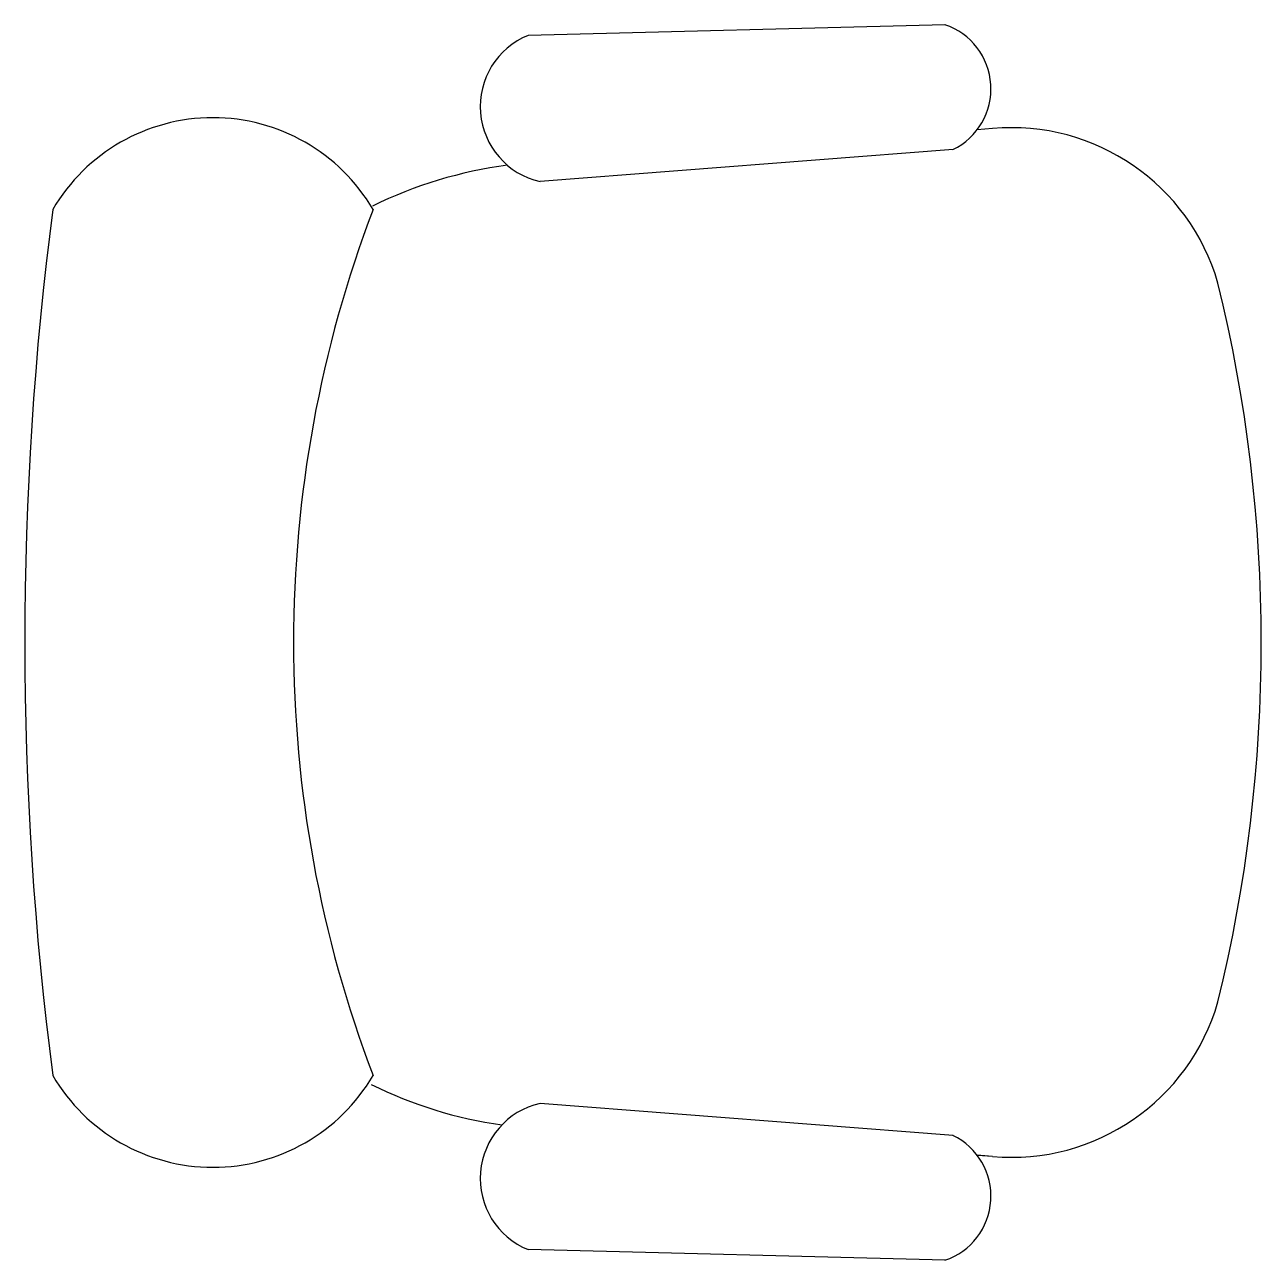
# Model space of a CAD drawing. Extents: x -0.584 to 0, y -0.292 to 0.292.
import ezdxf

# ---------------------------------------------------------------- set-up
doc = ezdxf.new("R2010")
doc.units = 0
doc.header["$LTSCALE"] = 1.2
doc.layers.get('0').update_dxf_attribs({"linetype": 'CONTINUOUS'})

msp = doc.modelspace()

# ---------------------------------------------------------------- linework, layer by layer
at = {"color": 0}
for p, q in [((-0.14942, 0.29193), (-0.34637, 0.28689)), ((-0.12691, 0.2429), (-0.13422, 0.24233)), ((-0.14564, 0.23294), (-0.34076, 0.21782)), ((-0.14564, -0.23294), (-0.34076, -0.21782)), ((-0.12691, -0.2429), (-0.13422, -0.24233)), ((-0.12691, -0.2429), (-0.13414, -0.24244)), ((-0.14942, -0.29193), (-0.34637, -0.28689))]:
    msp.add_line(p, q, dxfattribs=at)
for centre, radius, start, end in [((-0.33266, 0.25324), 0.03633, 112.15642, 257.13371), ((-0.15968, 0.26166), 0.03196, 296.04311, 71.28383), ((-0.4953, 0.1603), 0.0877, 30.39269, 149.60731), ((-0.11806, 0.14168), 0.1016, 16.10866, 95), ((-0.33017, 0.02397), 0.20318, 97.33471, 116.21221), ((1.00295, 0), 1.58715, 172.59073, 187.40927), ((0.1194, 0), 0.5766, 159.20895, 200.79105), ((-0.71597, 0), 0.71597, 346.27501, 13.72499), ((-0.11806, -0.14168), 0.1016, 265, 343.89134), ((-0.4953, -0.1603), 0.0877, 210.39269, 329.60731), ((-0.33017, -0.02683), 0.20318, 243.61801, 261.90476), ((-0.33266, -0.25324), 0.03633, 102.86629, 247.84358), ((-0.15968, -0.26166), 0.03196, 288.71616, 63.95689)]:
    msp.add_arc(centre, radius, start, end, dxfattribs=at)

doc.saveas('drawing.dxf')
